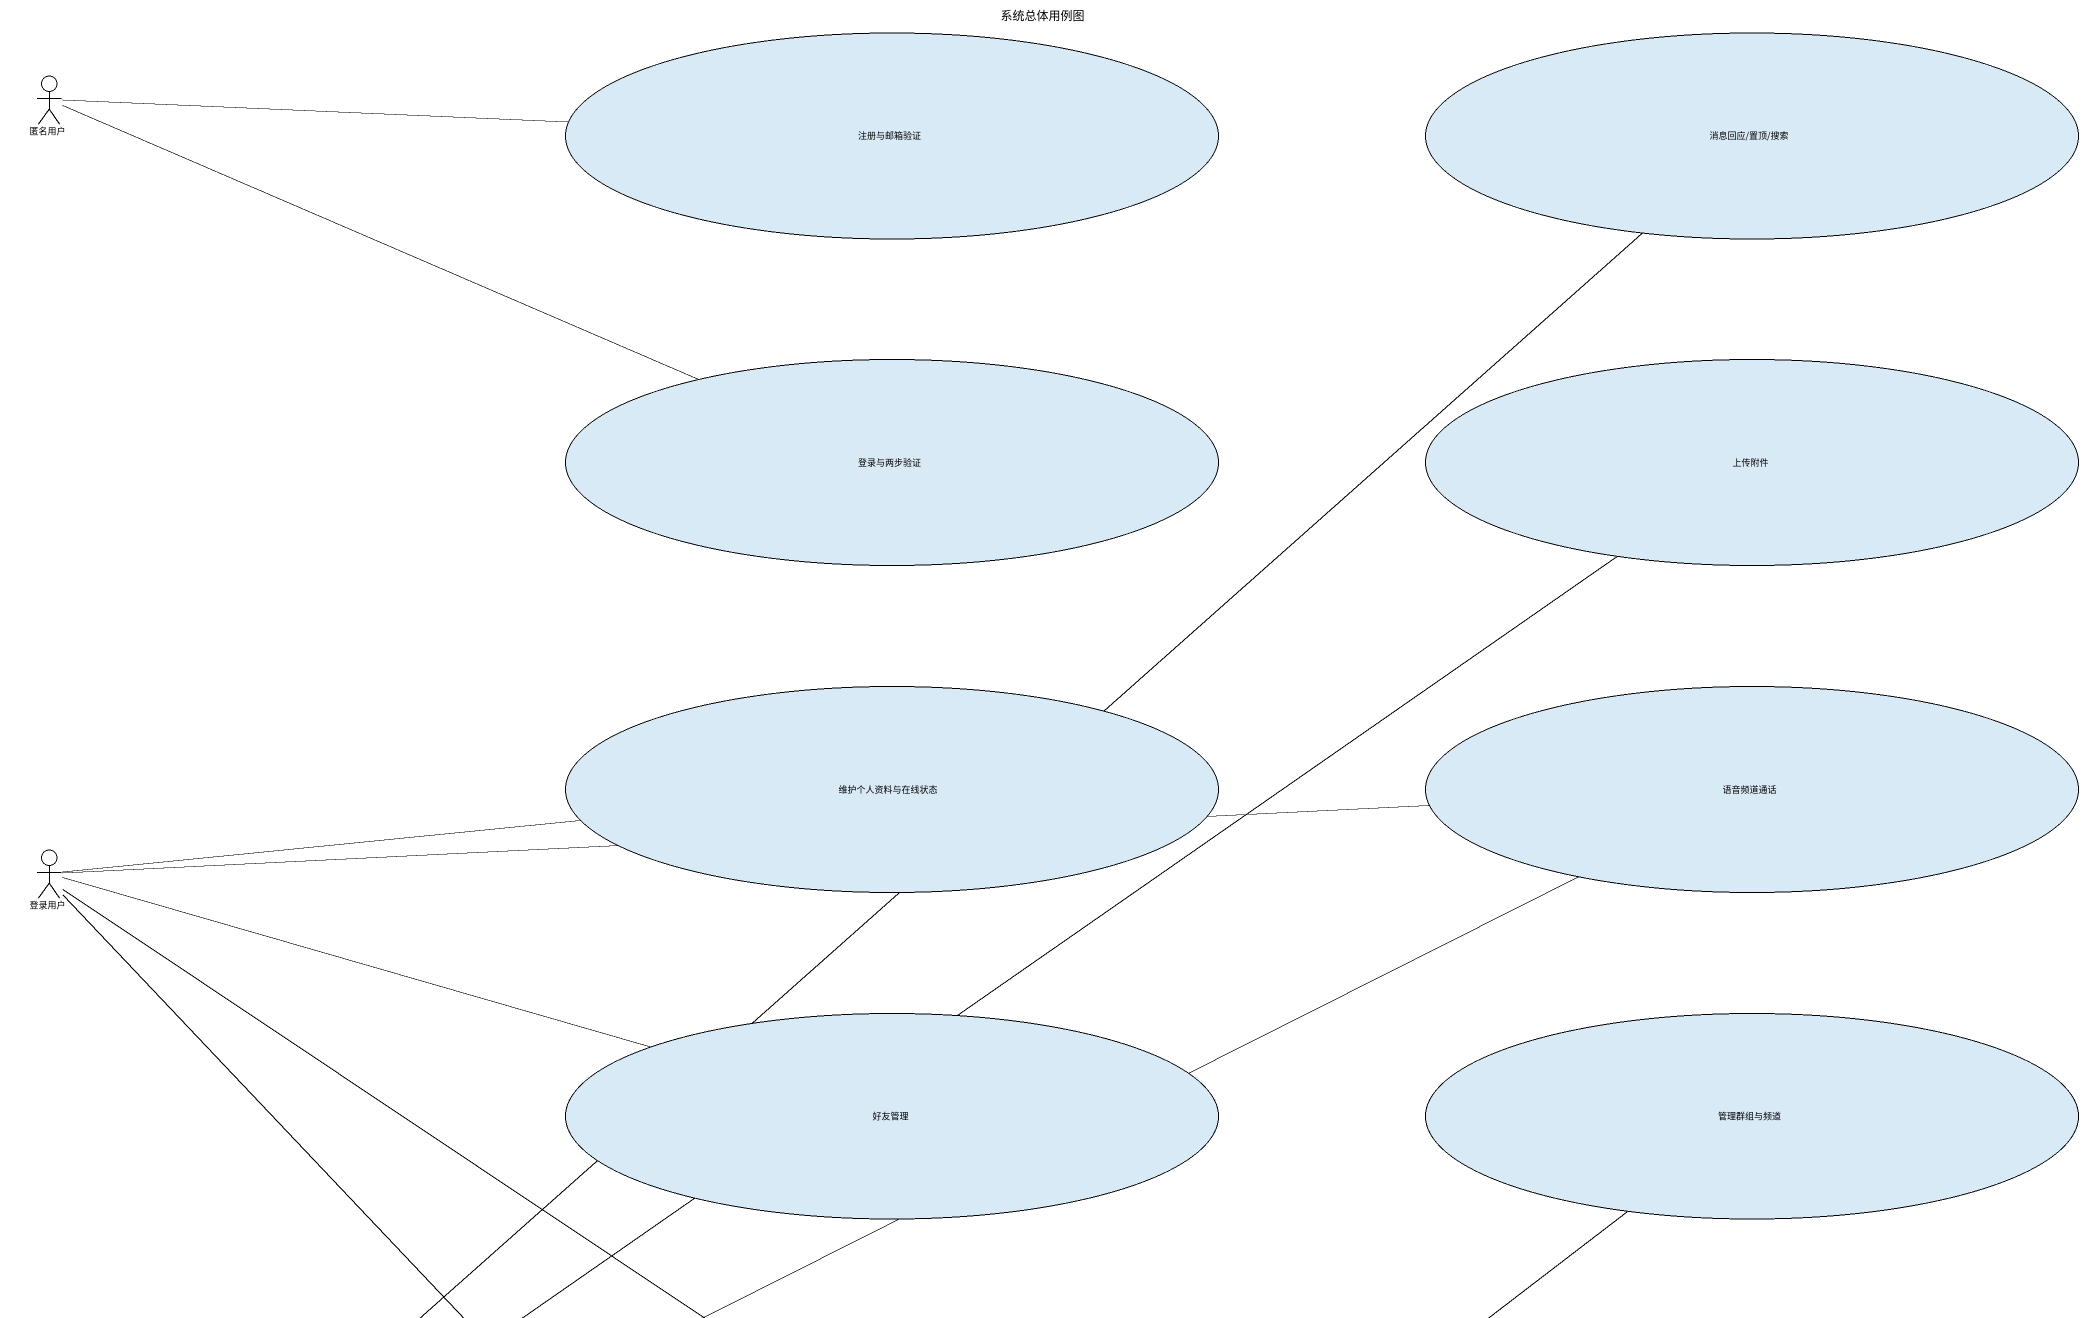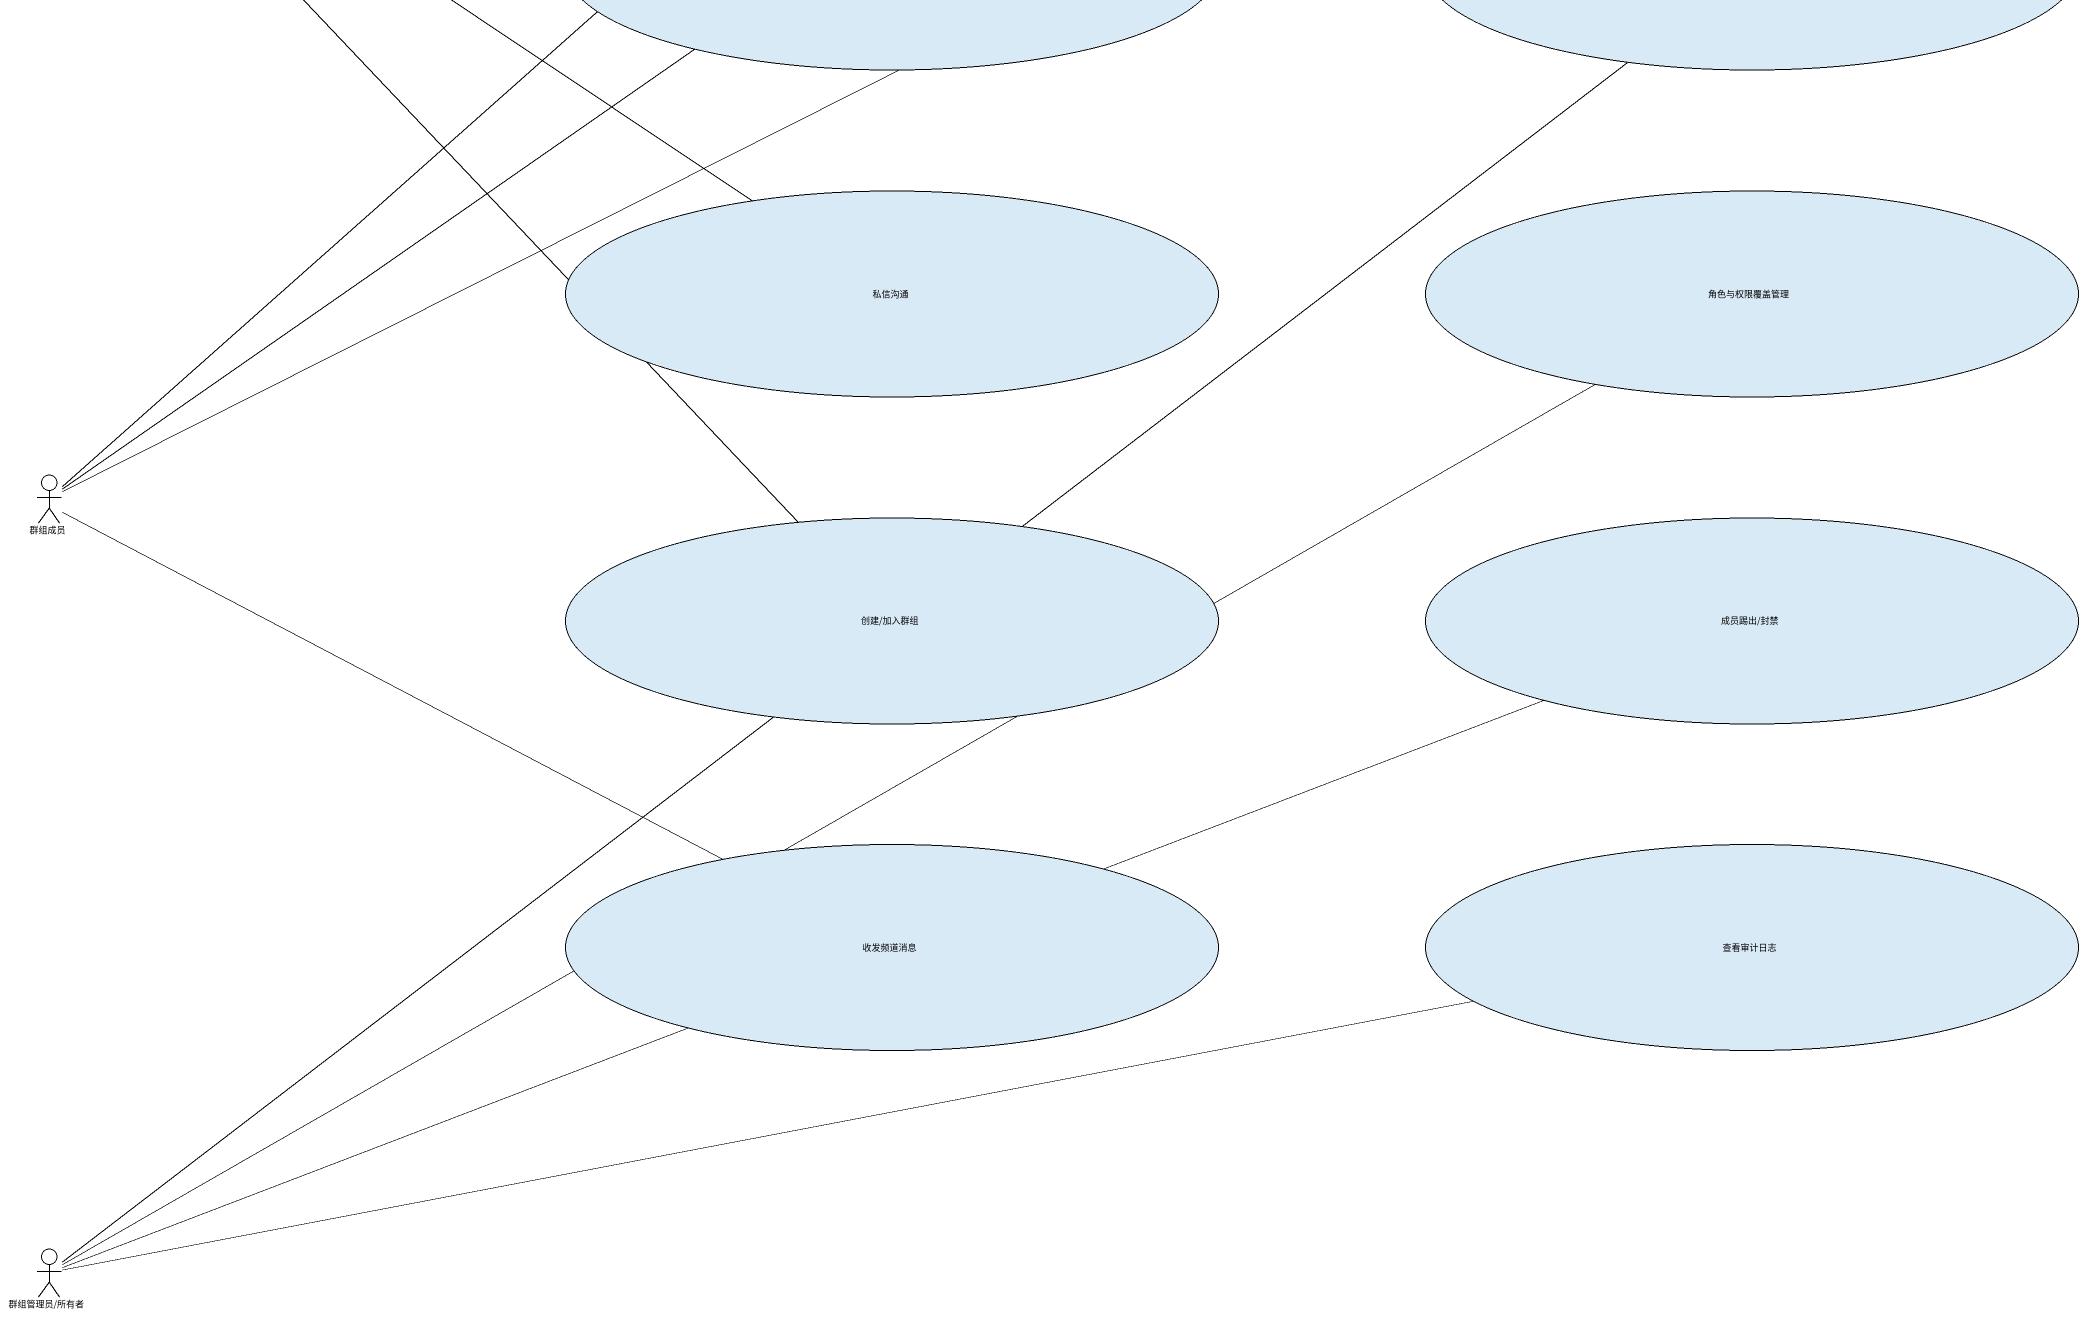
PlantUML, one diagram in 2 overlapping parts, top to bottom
@startuml
title 系统总体用例图
usecase 注册与邮箱验证
usecase "消息回应/置顶/搜索" as 消息回应_置顶_搜索
actor 匿名用户
usecase 登录与两步验证
usecase 上传附件
usecase 维护个人资料与在线状态
usecase 语音频道通话
actor 登录用户
usecase 好友管理
usecase 管理群组与频道
usecase 私信沟通
usecase 角色与权限覆盖管理
actor 群组成员
usecase "创建/加入群组" as 创建_加入群组
usecase "成员踢出/封禁" as 成员踢出_封禁
usecase 收发频道消息
usecase 查看审计日志
actor "群组管理员/所有者" as 群组管理员_所有者
匿名用户 -right- 注册与邮箱验证
匿名用户 -right- 登录与两步验证
登录用户 -right- 维护个人资料与在线状态
登录用户 -right- 语音频道通话
登录用户 -right- 好友管理
登录用户 -right- 私信沟通
登录用户 -- 创建_加入群组
群组成员 -up- 消息回应_置顶_搜索
群组成员 -up- 上传附件
群组成员 -right- 语音频道通话
群组成员 -right- 收发频道消息
群组管理员_所有者 -up- 管理群组与频道
群组管理员_所有者 -up- 角色与权限覆盖管理
群组管理员_所有者 -right- 成员踢出_封禁
群组管理员_所有者 -right- 查看审计日志
@enduml
